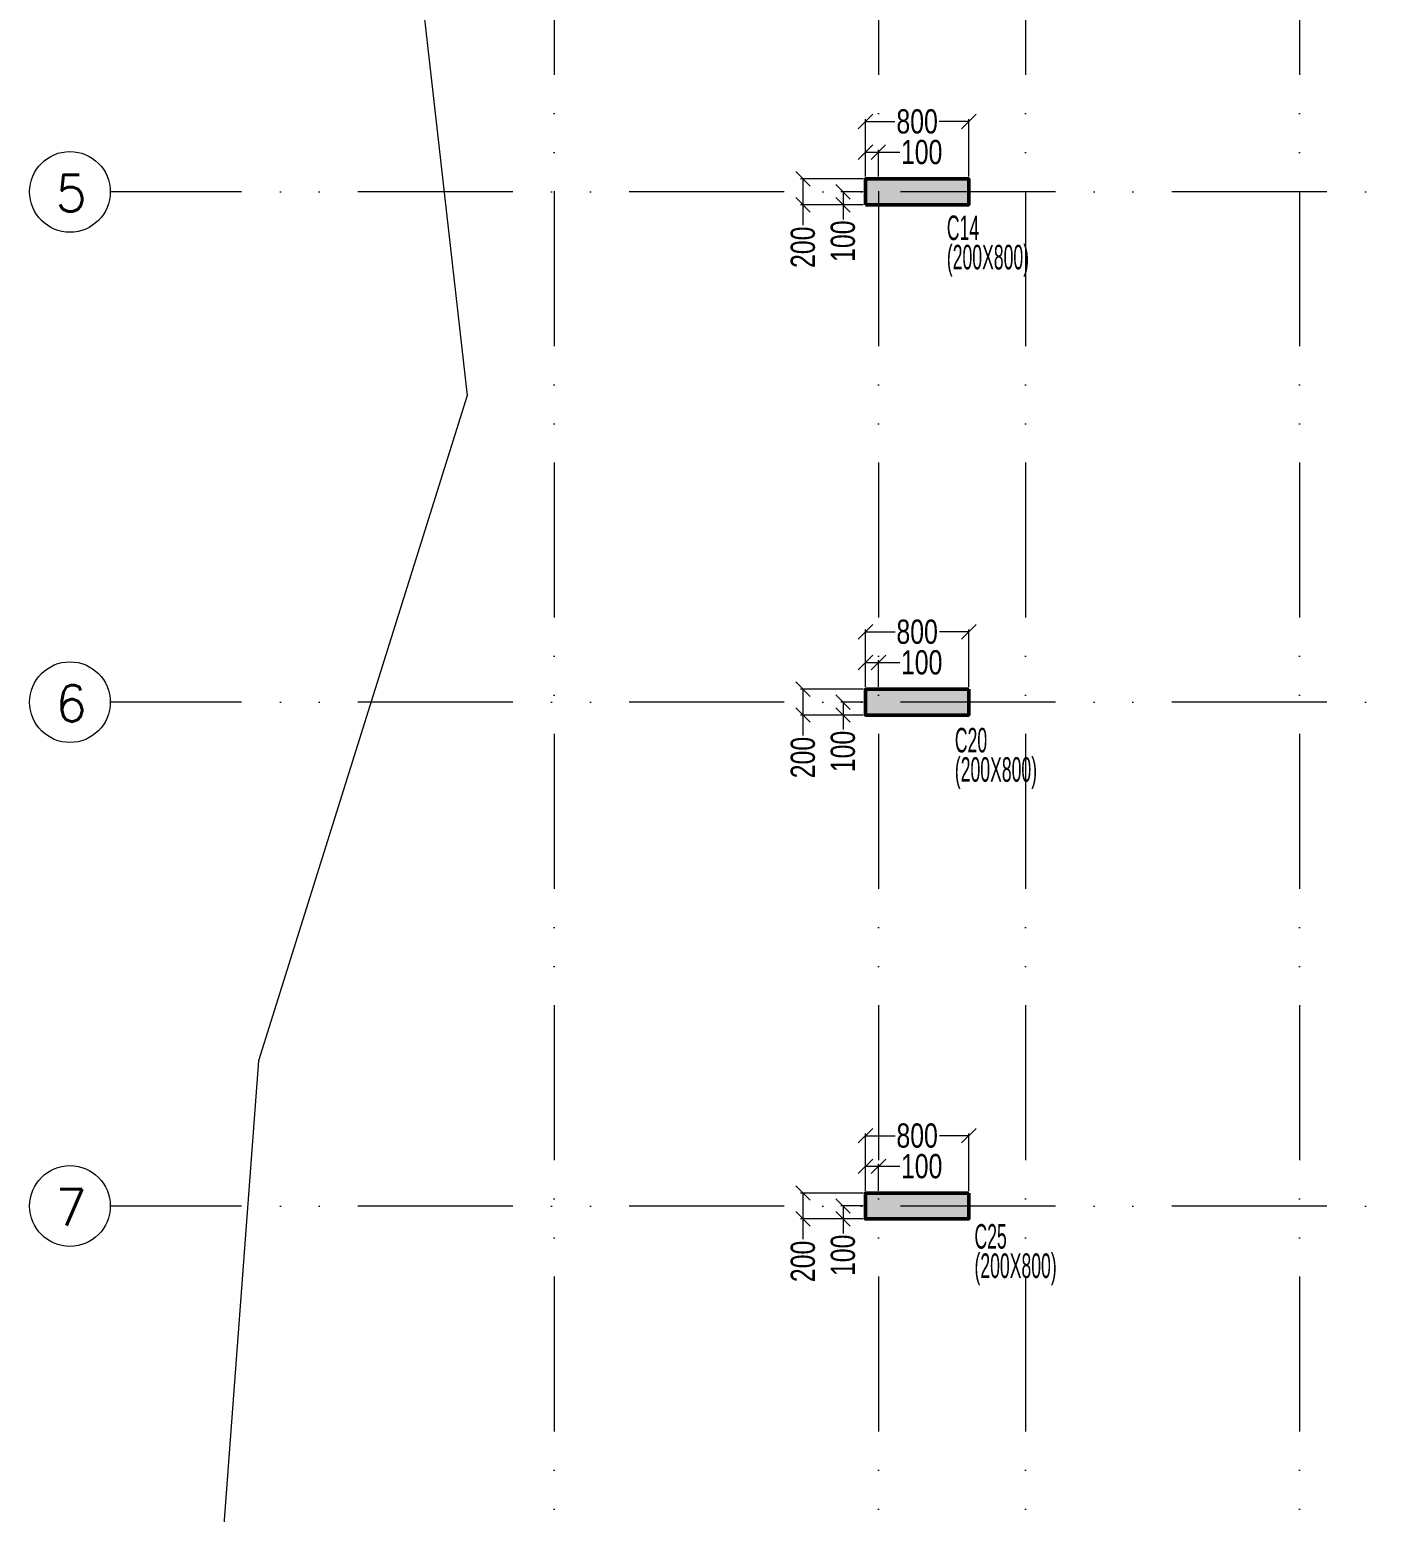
# Model space of a CAD drawing. Header units: millimetres. Extents: x 359 to 43503, y 1365 to 61403.
# Drawn here: x 359 to 10909, y 32468 to 43944 of the extents above; entities that cross this region are included whole.
import ezdxf

# ---------------------------------------------------------------- set-up
doc = ezdxf.new("R2010")
doc.units = ezdxf.units.MM
doc.linetypes.add('ACAD_ISO04W100', pattern=[30, 24, -3, 0, -3])
doc.linetypes.add('ACAD_ISO12W100', pattern=[21, 12, -3, 0, -3, 0, -3])
for name, color, linetype, lineweight in [('A-ANNO-DIMS', 8, 'Continuous', 15), ('A-ANNO-GRID-LINE', 9, 'ACAD_ISO04W100', 20), ('A-ANNO-GRID-TEXT', 2, 'Continuous', 15), ('A-CLMN', 5, 'Continuous', 50), ('A-CONC-PATT', 253, 'Continuous', 0), ('ESGridAnnotations', 181, 'Continuous', 20), ('S - GRID TXT', 4, 'Continuous', 13), ('S-COLS-IDEN', 4, 'Continuous', 9), ('STR-COL-DIM', 8, 'Continuous', 18)]:
    doc.layers.add(name, color=color, linetype=linetype, lineweight=lineweight)
doc.styles.add('ROMANS', font='romans.shx')
doc.styles.add('SOBHA', font='swisscl.ttf')
doc.styles.add('Swis721 LtCn BT', font='swisscl.ttf', dxfattribs={"width": 0.7, "height": 250})
doc.dimstyles.new('S-75', dxfattribs={"dimscale": 75, "dimtxt": 2.5, "dimasz": 1.5, "dimexe": 0.25, "dimexo": 0.25, "dimgap": 0.1, "dimtad": 0, "dimdec": 0, "dimzin": 0, "dimdsep": 46, "dimtxsty": 'SOBHA', "dimblk": 'OBLIQUE', "dimcen": 0.09, "dimclrd": 9, "dimclre": 9, "dimclrt": 6, "dimadec": 5, "dimazin": 0, "dimtfac": 1, "dimtdec": 0, "dimtmove": 0, "dimatfit": 3, "dimfxl": 0.18, "dimtolj": 1, "dimtzin": 0, "dimlwd": -1, "dimlwe": -1, "dimarcsym": 0})

# ---------------------------------------------------------------- blocks, each defined once
blk = doc.blocks.new('A$Ca94b9103')
at = {"layer": 'A-CONC-PATT'}
h = blk.add_hatch(color=256, dxfattribs=at)
h.dxf.hatch_style = 1
h.paths.add_polyline_path([(2610, 32506), (2610, 32306), (3410, 32306), (3410, 32506)])
h = blk.add_hatch(color=256, dxfattribs=at)
h.dxf.hatch_style = 1
h.paths.add_polyline_path([(3410, 28356), (3410, 28556), (2610, 28556), (2610, 28356)])
h = blk.add_hatch(color=256, dxfattribs=at)
h.dxf.hatch_style = 1
h.paths.add_polyline_path([(3410, 28356), (3410, 28556), (2610, 28556), (2610, 28356)])
h = blk.add_hatch(color=256, dxfattribs=at)
h.dxf.hatch_style = 1
h.paths.add_polyline_path([(3410, 24456), (3410, 24656), (2610, 24656), (2610, 24456)])
h = blk.add_hatch(color=256, dxfattribs=at)
h.dxf.hatch_style = 1
h.paths.add_polyline_path([(3410, 24456), (3410, 24656), (2610, 24656), (2610, 24456)])
at = {"layer": 'A-CLMN', "elevation": 0}
for points in [[(2610, 32306), (2610, 32506), (3410, 32506), (3410, 32306)], [(3410, 28556), (3410, 28356), (2610, 28356), (2610, 28556)], [(3410, 28556), (3410, 28356), (2610, 28356), (2610, 28556)], [(3410, 24656), (3410, 24456), (2610, 24456), (2610, 24656)], [(3410, 24656), (3410, 24456), (2610, 24456), (2610, 24656)]]:
    blk.add_lwpolyline(points, close=True, dxfattribs=at)
blk = doc.blocks.new('STRG')
at = {"layer": 'A-ANNO-DIMS', "linetype": 'ACAD_ISO12W100', "ltscale": 100}
for p, q in [((20470.1, -1588153, -0.3), (20470.1, -1637469.2, -0.3)), ((22980.1, -1588153, -0.1), (22980.1, -1637469.2, -0.1)), ((24120.1, -1588153, -0.1), (24120.1, -1637469.2, -0.1)), ((26239.9, -1588153, -0.1), (26239.9, -1637469.2, -0.1)), ((55854, -1602859.7, -0.1), (17033.9, -1602859.7, -0.1)), ((55854, -1606809.7, -0.3), (17033.9, -1606809.7, -0.3)), ((55854, -1610709.7, -0.1), (17033.9, -1610709.7, -0.1))]:
    blk.add_line(p, q, dxfattribs=at)
at = {"layer": 'A-ANNO-GRID-TEXT'}
for centre in [(16721.7, -1602859.7), (16721.7, -1606809.7, -0.3), (16721.7, -1610709.7)]:
    blk.add_circle(centre, 312.3, dxfattribs=at)
at = {"layer": 'A-ANNO-GRID-TEXT', "style": 'ROMANS'}
for s, p in [('5', (16610.3, -1603010.5, 0.3)), ('6', (16610.3, -1606960.5)), ('7', (16610.3, -1610860.5, 0.3))]:
    blk.add_text(s, height=282.2, dxfattribs=at).set_placement(p)
blk = doc.blocks.new('_Oblique')
at = {"color": 0, "linetype": 'ByBlock', "lineweight": -2}
blk.add_line((-0.5, -0.5), (0.5, 0.5), dxfattribs=at)
blk = doc.blocks.new('*D830')
at = {"layer": 'Defpoints', "color": 0, "transparency": 16777216}
for p in [(6656, 42589), (6830, 42689, 0), (6830, 42589)]:
    blk.add_point(p, dxfattribs=at)
at = {"layer": 'STR-COL-DIM', "color": 9, "transparency": 16777216}
for p, q in [((6812, 42689), (6638, 42689)), ((6812, 42589), (6638, 42589)), ((6656, 42689), (6656, 42589)), ((6656, 42589), (6656, 42476))]:
    blk.add_line(p, q, dxfattribs=at)
at = {"layer": 'STR-COL-DIM', "color": 9, "transparency": 16777216, "xscale": 112.5, "yscale": 112.5, "zscale": 112.5}
for p, rotation in [((6656, 42689), 90), ((6656, 42589), 270)]:
    blk.add_blockref('_Oblique', p, dxfattribs=dict(at, rotation=rotation))
at = {"layer": 'STR-COL-DIM', "color": 6, "transparency": 16777216, "insert": (6656, 42307), "char_height": 187.5, "attachment_point": 5, "rotation": 90, "style": 'SOBHA'}
blk.add_mtext('\\A1;100', dxfattribs=at)
blk = doc.blocks.new('*D831')
at = {"layer": 'Defpoints', "color": 0, "transparency": 16777216}
for p in [(6346, 42789), (6830, 42789, 0), (6830, 42589, 0)]:
    blk.add_point(p, dxfattribs=at)
at = {"layer": 'STR-COL-DIM', "color": 9, "transparency": 16777216}
for p, q in [((6812, 42789), (6327, 42789)), ((6346, 42789), (6346, 42589)), ((6812, 42589), (6327, 42589)), ((6346, 42589), (6346, 42432))]:
    blk.add_line(p, q, dxfattribs=at)
at = {"layer": 'STR-COL-DIM', "color": 9, "transparency": 16777216, "xscale": 112.5, "yscale": 112.5, "zscale": 112.5}
for p, rotation in [((6346, 42789), 90), ((6346, 42589), 270)]:
    blk.add_blockref('_Oblique', p, dxfattribs=dict(at, rotation=rotation))
at = {"layer": 'STR-COL-DIM', "color": 6, "transparency": 16777216, "insert": (6346, 42260), "char_height": 187.5, "attachment_point": 5, "rotation": 90, "style": 'SOBHA'}
blk.add_mtext('\\A1;200', dxfattribs=at)
blk = doc.blocks.new('*D832')
at = {"layer": 'Defpoints', "color": 0, "transparency": 16777216}
for p in [(7630, 43233), (6830, 42789, 0), (7630, 42789)]:
    blk.add_point(p, dxfattribs=at)
at = {"layer": 'STR-COL-DIM', "color": 9, "transparency": 16777216}
for p, q in [((6830, 42807), (6830, 43251)), ((6830, 43233), (7058, 43233)), ((7630, 43233), (7401, 43233)), ((7630, 42807), (7630, 43251))]:
    blk.add_line(p, q, dxfattribs=at)
at = {"layer": 'STR-COL-DIM', "color": 9, "transparency": 16777216, "xscale": 112.5, "yscale": 112.5, "zscale": 112.5, "rotation": 180}
blk.add_blockref('_Oblique', (6830, 43233), dxfattribs=at)
at = {"layer": 'STR-COL-DIM', "color": 9, "transparency": 16777216, "xscale": 112.5, "yscale": 112.5, "zscale": 112.5}
blk.add_blockref('_Oblique', (7630, 43233), dxfattribs=at)
at = {"layer": 'STR-COL-DIM', "color": 6, "transparency": 16777216, "insert": (7230, 43233), "char_height": 187.5, "attachment_point": 5, "style": 'SOBHA'}
blk.add_mtext('\\A1;800', dxfattribs=at)
blk = doc.blocks.new('*D833')
at = {"layer": 'Defpoints', "color": 0, "transparency": 16777216}
for p in [(6830, 42996), (6830, 42789, 0), (6930, 42789)]:
    blk.add_point(p, dxfattribs=at)
at = {"layer": 'STR-COL-DIM', "color": 9, "transparency": 16777216}
for p, q in [((6830, 42807), (6830, 43015)), ((6830, 42996), (6930, 42996)), ((6930, 42807), (6930, 43015)), ((6930, 42996), (7096, 42996))]:
    blk.add_line(p, q, dxfattribs=at)
at = {"layer": 'STR-COL-DIM', "color": 9, "transparency": 16777216, "xscale": 112.5, "yscale": 112.5, "zscale": 112.5, "rotation": 180}
blk.add_blockref('_Oblique', (6830, 42996), dxfattribs=at)
at = {"layer": 'STR-COL-DIM', "color": 9, "transparency": 16777216, "xscale": 112.5, "yscale": 112.5, "zscale": 112.5}
blk.add_blockref('_Oblique', (6930, 42996), dxfattribs=at)
at = {"layer": 'STR-COL-DIM', "color": 6, "transparency": 16777216, "insert": (7265, 42996), "char_height": 187.5, "attachment_point": 5, "style": 'SOBHA'}
blk.add_mtext('\\A1;100', dxfattribs=at)
blk = doc.blocks.new('*D854')
at = {"layer": 'Defpoints', "color": 0, "transparency": 16777216}
for p in [(6830, 38739, 0), (6656, 38639), (6830, 38639)]:
    blk.add_point(p, dxfattribs=at)
at = {"layer": 'STR-COL-DIM', "color": 9, "transparency": 16777216}
for p, q in [((6812, 38739), (6638, 38739)), ((6656, 38739), (6656, 38639)), ((6812, 38639), (6638, 38639)), ((6656, 38639), (6656, 38526))]:
    blk.add_line(p, q, dxfattribs=at)
at = {"layer": 'STR-COL-DIM', "color": 9, "transparency": 16777216, "xscale": 112.5, "yscale": 112.5, "zscale": 112.5}
for p, rotation in [((6656, 38739), 90), ((6656, 38639), 270)]:
    blk.add_blockref('_Oblique', p, dxfattribs=dict(at, rotation=rotation))
at = {"layer": 'STR-COL-DIM', "color": 6, "transparency": 16777216, "insert": (6656, 38357), "char_height": 187.5, "attachment_point": 5, "rotation": 90, "style": 'SOBHA'}
blk.add_mtext('\\A1;100', dxfattribs=at)
blk = doc.blocks.new('*D855')
at = {"layer": 'Defpoints', "color": 0, "transparency": 16777216}
for p in [(6346, 38839), (6830, 38839, 0), (6830, 38639, 0)]:
    blk.add_point(p, dxfattribs=at)
at = {"layer": 'STR-COL-DIM', "color": 9, "transparency": 16777216}
for p, q in [((6812, 38839), (6327, 38839)), ((6346, 38839), (6346, 38639)), ((6812, 38639), (6327, 38639)), ((6346, 38639), (6346, 38482))]:
    blk.add_line(p, q, dxfattribs=at)
at = {"layer": 'STR-COL-DIM', "color": 9, "transparency": 16777216, "xscale": 112.5, "yscale": 112.5, "zscale": 112.5}
for p, rotation in [((6346, 38839), 90), ((6346, 38639), 270)]:
    blk.add_blockref('_Oblique', p, dxfattribs=dict(at, rotation=rotation))
at = {"layer": 'STR-COL-DIM', "color": 6, "transparency": 16777216, "insert": (6346, 38310), "char_height": 187.5, "attachment_point": 5, "rotation": 90, "style": 'SOBHA'}
blk.add_mtext('\\A1;200', dxfattribs=at)
blk = doc.blocks.new('*D856')
at = {"layer": 'Defpoints', "color": 0, "transparency": 16777216}
for p in [(7630, 39283), (6830, 38839, 0), (7630, 38839)]:
    blk.add_point(p, dxfattribs=at)
at = {"layer": 'STR-COL-DIM', "color": 9, "transparency": 16777216}
for p, q in [((6830, 38857), (6830, 39301)), ((6830, 39283), (7059, 39283)), ((7630, 39283), (7402, 39283)), ((7630, 38857), (7630, 39301))]:
    blk.add_line(p, q, dxfattribs=at)
at = {"layer": 'STR-COL-DIM', "color": 9, "transparency": 16777216, "xscale": 112.5, "yscale": 112.5, "zscale": 112.5, "rotation": 180}
blk.add_blockref('_Oblique', (6830, 39283), dxfattribs=at)
at = {"layer": 'STR-COL-DIM', "color": 9, "transparency": 16777216, "xscale": 112.5, "yscale": 112.5, "zscale": 112.5}
blk.add_blockref('_Oblique', (7630, 39283), dxfattribs=at)
at = {"layer": 'STR-COL-DIM', "color": 6, "transparency": 16777216, "insert": (7230, 39283), "char_height": 187.5, "attachment_point": 5, "style": 'SOBHA'}
blk.add_mtext('\\A1;800', dxfattribs=at)
blk = doc.blocks.new('*D869')
at = {"layer": 'Defpoints', "color": 0, "transparency": 16777216}
for p in [(6830, 39046), (6830, 38839), (6931, 38839)]:
    blk.add_point(p, dxfattribs=at)
at = {"layer": 'STR-COL-DIM', "color": 9, "transparency": 16777216}
for p, q in [((6830, 38857), (6830, 39065)), ((6830, 39046), (6931, 39046)), ((6931, 38857), (6931, 39065)), ((6931, 39046), (7096, 39046))]:
    blk.add_line(p, q, dxfattribs=at)
at = {"layer": 'STR-COL-DIM', "color": 9, "transparency": 16777216, "xscale": 112.5, "yscale": 112.5, "zscale": 112.5, "rotation": 180}
blk.add_blockref('_Oblique', (6830, 39046), dxfattribs=at)
at = {"layer": 'STR-COL-DIM', "color": 9, "transparency": 16777216, "xscale": 112.5, "yscale": 112.5, "zscale": 112.5}
blk.add_blockref('_Oblique', (6931, 39046), dxfattribs=at)
at = {"layer": 'STR-COL-DIM', "color": 6, "transparency": 16777216, "insert": (7265, 39046), "char_height": 187.5, "attachment_point": 5, "style": 'SOBHA'}
blk.add_mtext('\\A1;100', dxfattribs=at)
blk = doc.blocks.new('*D661')
at = {"layer": 'Defpoints', "color": 0, "transparency": 16777216}
for p in [(6830, 34839, 0), (6656, 34739), (6830, 34739)]:
    blk.add_point(p, dxfattribs=at)
at = {"layer": 'STR-COL-DIM', "color": 9, "transparency": 16777216}
for p, q in [((6812, 34839), (6638, 34839)), ((6656, 34839), (6656, 34739)), ((6812, 34739), (6638, 34739)), ((6656, 34739), (6656, 34626))]:
    blk.add_line(p, q, dxfattribs=at)
at = {"layer": 'STR-COL-DIM', "color": 9, "transparency": 16777216, "xscale": 112.5, "yscale": 112.5, "zscale": 112.5}
for p, rotation in [((6656, 34839), 90), ((6656, 34739), 270)]:
    blk.add_blockref('_Oblique', p, dxfattribs=dict(at, rotation=rotation))
at = {"layer": 'STR-COL-DIM', "color": 6, "transparency": 16777216, "insert": (6656, 34457), "char_height": 187.5, "attachment_point": 5, "rotation": 90, "style": 'SOBHA'}
blk.add_mtext('\\A1;100', dxfattribs=at)
blk = doc.blocks.new('*D662')
at = {"layer": 'Defpoints', "color": 0, "transparency": 16777216}
for p in [(6346, 34939), (6830, 34939, 0), (6830, 34739, 0)]:
    blk.add_point(p, dxfattribs=at)
at = {"layer": 'STR-COL-DIM', "color": 9, "transparency": 16777216}
for p, q in [((6812, 34939), (6327, 34939)), ((6346, 34939), (6346, 34739)), ((6812, 34739), (6327, 34739)), ((6346, 34739), (6346, 34582))]:
    blk.add_line(p, q, dxfattribs=at)
at = {"layer": 'STR-COL-DIM', "color": 9, "transparency": 16777216, "xscale": 112.5, "yscale": 112.5, "zscale": 112.5}
for p, rotation in [((6346, 34939), 90), ((6346, 34739), 270)]:
    blk.add_blockref('_Oblique', p, dxfattribs=dict(at, rotation=rotation))
at = {"layer": 'STR-COL-DIM', "color": 6, "transparency": 16777216, "insert": (6346, 34410), "char_height": 187.5, "attachment_point": 5, "rotation": 90, "style": 'SOBHA'}
blk.add_mtext('\\A1;200', dxfattribs=at)
blk = doc.blocks.new('*D663')
at = {"layer": 'Defpoints', "color": 0, "transparency": 16777216}
for p in [(7630, 35383), (6830, 34939, 0), (7630, 34939)]:
    blk.add_point(p, dxfattribs=at)
at = {"layer": 'STR-COL-DIM', "color": 9, "transparency": 16777216}
for p, q in [((6830, 34957), (6830, 35401)), ((6830, 35383), (7059, 35383)), ((7630, 35383), (7402, 35383)), ((7630, 34957), (7630, 35401))]:
    blk.add_line(p, q, dxfattribs=at)
at = {"layer": 'STR-COL-DIM', "color": 9, "transparency": 16777216, "xscale": 112.5, "yscale": 112.5, "zscale": 112.5, "rotation": 180}
blk.add_blockref('_Oblique', (6830, 35383), dxfattribs=at)
at = {"layer": 'STR-COL-DIM', "color": 9, "transparency": 16777216, "xscale": 112.5, "yscale": 112.5, "zscale": 112.5}
blk.add_blockref('_Oblique', (7630, 35383), dxfattribs=at)
at = {"layer": 'STR-COL-DIM', "color": 6, "transparency": 16777216, "insert": (7230, 35383), "char_height": 187.5, "attachment_point": 5, "style": 'SOBHA'}
blk.add_mtext('\\A1;800', dxfattribs=at)
blk = doc.blocks.new('*D674')
at = {"layer": 'Defpoints', "color": 0, "transparency": 16777216}
for p in [(6830, 35146), (6830, 34957), (6931, 34939)]:
    blk.add_point(p, dxfattribs=at)
at = {"layer": 'STR-COL-DIM', "color": 9, "transparency": 16777216}
for p, q in [((6830, 34976), (6830, 35165)), ((6830, 35146), (6931, 35146)), ((6931, 34957), (6931, 35165)), ((6931, 35146), (7096, 35146))]:
    blk.add_line(p, q, dxfattribs=at)
at = {"layer": 'STR-COL-DIM', "color": 9, "transparency": 16777216, "xscale": 112.5, "yscale": 112.5, "zscale": 112.5, "rotation": 180}
blk.add_blockref('_Oblique', (6830, 35146), dxfattribs=at)
at = {"layer": 'STR-COL-DIM', "color": 9, "transparency": 16777216, "xscale": 112.5, "yscale": 112.5, "zscale": 112.5}
blk.add_blockref('_Oblique', (6931, 35146), dxfattribs=at)
at = {"layer": 'STR-COL-DIM', "color": 6, "transparency": 16777216, "insert": (7265, 35146), "char_height": 187.5, "attachment_point": 5, "style": 'SOBHA'}
blk.add_mtext('\\A1;100', dxfattribs=at)
blk = doc.blocks.new('A$Cacf424a8')
at = {"layer": 'S-COLS-IDEN', "char_height": 190, "width": 501.43, "attachment_point": 1, "style": 'Swis721 LtCn BT'}
for s, insert in [('C14', (1130, -7563, -1)), ('(200X800)', (1130, -7790, -1)), ('C20', (1192, -11529, 1)), ('(200X800)', (1192, -11756, 1)), ('C25', (1344, -15370, 1)), ('(200X800)', (1344, -15597, 1))]:
    blk.add_mtext(s, dxfattribs=dict(at, insert=insert))

msp = doc.modelspace()

# ---------------------------------------------------------------- linework, layer by layer
at = {"layer": 'ESGridAnnotations', "ltscale": 0.01, "elevation": -2692.9}
msp.add_lwpolyline([(22243.8, 58712.3), (20770.2, 58285.2), (19994.2, 58073.4), (2516.2, 54275.2), (2846.6, 51090.9), (2969.7, 49635.8), (3092.9, 48180.7), (3199.7, 46583.1), (3306.5, 44985.6), (3746, 41111.9), (2130.4, 35963.8), (1833.7, 31994.7)], dxfattribs=at)

# ---------------------------------------------------------------- block references
msp.add_blockref('A$Ca94b9103', (4219.5, 10283.2, 0.8))
at = {"layer": 'A-ANNO-GRID-LINE'}
msp.add_blockref('STRG', (-16050.5, 1645548.5, 0.4), dxfattribs=at)
at = {"layer": 'S - GRID TXT', "color": 210, "linetype": 'ByBlock'}
msp.add_blockref('A$Cacf424a8', (6329.9, 50068.7), dxfattribs=at)

# ---------------------------------------------------------------- dimensions: what is measured, and where the dimension line sits
at = {"layer": 'STR-COL-DIM'}
for base, p1, p2, picture, middle in [((7629.9, 43232.6, 1.1), (6829.9, 42788.7, 0.7), (7629.9, 42788.7, 1.1), '*D832', (7229.9, 43232.6, 1.1)), ((7630.3, 39282.7, 0.6), (6830.3, 38838.7, 0.2), (7630.3, 38838.7, 0.6), '*D856', (7230.3, 39282.7, 0.6)), ((7630.3, 35382.7, 0.8), (6830.3, 34938.7, 0.4), (7630.3, 34938.7, 0.8), '*D663', (7230.3, 35382.7, 0.8))]:
    dim = msp.add_linear_dim(base=base, p1=p1, p2=p2, dimstyle='S-75', dxfattribs=at)
    dim.commit()
    dim.dimension.update_dxf_attribs({"geometry": picture, "text_midpoint": middle})
for base, p1, p2, picture, middle in [((6829.9, 42996.2, 1.1), (6930.2, 42788.7, 1.1), (6829.9, 42788.7, 0.7), '*D833', (7265, 42996.2, 1.1)), ((6830.3, 39046.2, 0.2), (6930.6, 38838.7, 0.2), (6830.3, 38838.7, 0.2), '*D869', (7265.4, 39046.2, 0.2)), ((6830.3, 35146.2, 0.4), (6930.6, 34938.7, 0.4), (6830.3, 34957.5, 0.4), '*D674', (7265.4, 35146.2, 0.4))]:
    dim = msp.add_linear_dim(base=base, p1=p1, p2=p2, dimstyle='S-75', dxfattribs=at)
    dim.commit()
    dim.dimension.update_dxf_attribs({"geometry": picture, "text_midpoint": middle, "dimtype": 160})
for base, p1, p2, picture, middle in [((6345.7, 42788.7, 1.1), (6830.3, 42588.7, 0.7), (6830.3, 42788.7, 0.7), '*D831', (6345.7, 42260.3, 1.1)), ((6345.7, 38838.7, 0.6), (6830.3, 38638.7, 0.2), (6830.3, 38838.7, 0.2), '*D855', (6345.7, 38310.3, 0.6)), ((6345.7, 34938.7, 0.8), (6830.3, 34738.7, 0.4), (6830.3, 34938.7, 0.4), '*D662', (6345.7, 34410.3, 0.8))]:
    dim = msp.add_linear_dim(base=base, p1=p1, p2=p2, angle=90, dimstyle='S-75', dxfattribs=at)
    dim.commit()
    dim.dimension.update_dxf_attribs({"geometry": picture, "text_midpoint": middle, "dimtype": 160})
for base, p1, p2, picture, middle in [((6656.4, 42588.7, 1.1), (6830.3, 42688.7, 0.7), (6830.3, 42588.7, 1.1), '*D830', (6656.4, 42307.1, 1.1)), ((6656.4, 38638.7, 0.6), (6830.3, 38738.7, 0.2), (6830.3, 38638.7, 0.6), '*D854', (6656.4, 38357.1, 0.6)), ((6656.4, 34738.7, 0.8), (6830.3, 34838.7, 0.4), (6830.3, 34738.7, 0.8), '*D661', (6656.4, 34457.1, 0.8))]:
    dim = msp.add_linear_dim(base=base, p1=p1, p2=p2, angle=90, dimstyle='S-75', dxfattribs=at)
    dim.commit()
    dim.dimension.update_dxf_attribs({"geometry": picture, "text_midpoint": middle})

doc.saveas('drawing.dxf')
